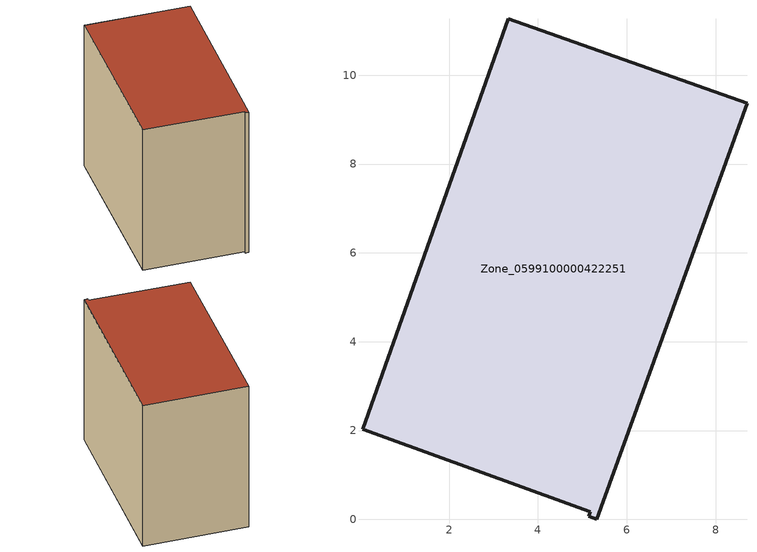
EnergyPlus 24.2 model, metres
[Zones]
Zone_0599100000422251
 floor ground (C_G): 5.14,0.07 5.18,0.17 0.05,2.03 3.33,11.28 8.71,9.37 5.33,0 z0.55
 wall outside (C_F): 5.33,0 8.71,9.37 3.33,11.28 0.05,2.03 5.18,0.17 5.14,0.07 5.33,0 z0.55:9.25
 roof outside (C_R): 5.18,0.17 5.14,0.07 5.33,0 8.71,9.37 3.33,11.28 0.05,2.03 z9.25
[BUILDING]
Pand.0599100000422251: North Axis=0; Terrain=City; Loads Convergence Tolerance Value=0.04; Temperature Convergence Tolerance Value=0.4; Solar Distribution=FullExterior; Maximum Number of Warmup Days=25; Minimum Number of Warmup Days=1
[Site:Location]
Rotterdam.The.Hague.AP_ZH_NLD Design_Conditions: Latitude=51.96; Longitude=4.45; Time Zone=1; Elevation=-4.5
[SITE:GROUNDTEMPERATURE:BUILDINGSURFACE]
18, 18, 18, 18, 18, 18, 18, 18, 18, 18, 18, 18
[MATERIAL] Thermal Absorptance=0.9; Solar Absorptance=0.7; Visible Absorptance=0.7
Name | Roughness | Thickness | Conductivity | Density | Specific Heat
G.TI.1992-2005 | MediumSmooth | 0.15 | 0.06 | 540 | 1210
F.TI.1992-2005 | Rough | 0.3 | 0.12 | 1920 | 840
R.TI.1992-2005 | MediumRough | 0.2 | 0.08 | 1500 | 1000
[CONSTRUCTION]
C_G: G.TI.1992-2005
C_F: F.TI.1992-2005
C_R: R.TI.1992-2005
[ZONE]
Zone_0599100000422251: Type=1; Multiplier=1; Ceiling Height=Autocalculate; Volume=Autocalculate; Floor Area=autocalculate; Part of Total Floor Area=Yes
[ZONEINFILTRATION:DESIGNFLOWRATE]
Infil_Zone_0599100000422251: Zone or ZoneList or Space or SpaceList=Zone_0599100000422251; Schedule=AlwaysOn; Design Flow Rate Calculation Method=Flow/Area; Flow Rate per Floor Area=0.0015; Constant Term Coefficient=1; Temperature Term Coefficient=0; Velocity Term Coefficient=0; Velocity Squared Term Coefficient=0
[HVACTEMPLATE:ZONE:IDEALLOADSAIRSYSTEM]
Zone_0599100000422251: Maximum Heating Supply Air Temperature=50; Minimum Cooling Supply Air Temperature=13; Maximum Heating Supply Air Humidity Ratio=0.0156; Minimum Cooling Supply Air Humidity Ratio=0.0077; Heating Limit=NoLimit; Cooling Limit=NoLimit; Dehumidification Control Type=ConstantSensibleHeatRatio; Cooling Sensible Heat Ratio=0.7; Dehumidification Setpoint=60; Humidification Control Type=None; Humidification Setpoint=30; Outdoor Air Method=None; Outdoor Air Flow Rate per Person=0.00944; Outdoor Air Flow Rate per Zone Floor Area=0; Outdoor Air Flow Rate per Zone=0; Demand Controlled Ventilation Type=None; Outdoor Air Economizer Type=NoEconomizer; Heat Recovery Type=None; Sensible Heat Recovery Effectiveness=0.7; Latent Heat Recovery Effectiveness=0.65
[ZONECONTROL:THERMOSTAT]
ThermostatControl_Zone_0599100000422251: Zone or ZoneList=Zone_0599100000422251; Control Type Schedule=DualSetpointControlType; Control 1=Thermostat_Zone_0599100000422251; Temperature Difference Between Cutout And Setpoint=0
[THERMOSTATSETPOINT:DUALSETPOINT]
Thermostat_Zone_0599100000422251: Heating Setpoint Temperature Schedule=HeatingSetpoint_Zone_0599100000422251; Cooling Setpoint Temperature Schedule=CoolingSetpoint_Zone_0599100000422251
[SCHEDULE:COMPACT]
HeatingSetpoint_Zone_0599100000422251: Through: 12/31, For: AllDays, Until: 24:00, 21
CoolingSetpoint_Zone_0599100000422251: Through: 12/31, For: AllDays, Until: 24:00, 24
DualSetpointControlType: Through: 12/31, For: AllDays, Until: 24:00, 4
AlwaysOn: Through: 12/31, For: AllDays, Until: 24:00, 1
